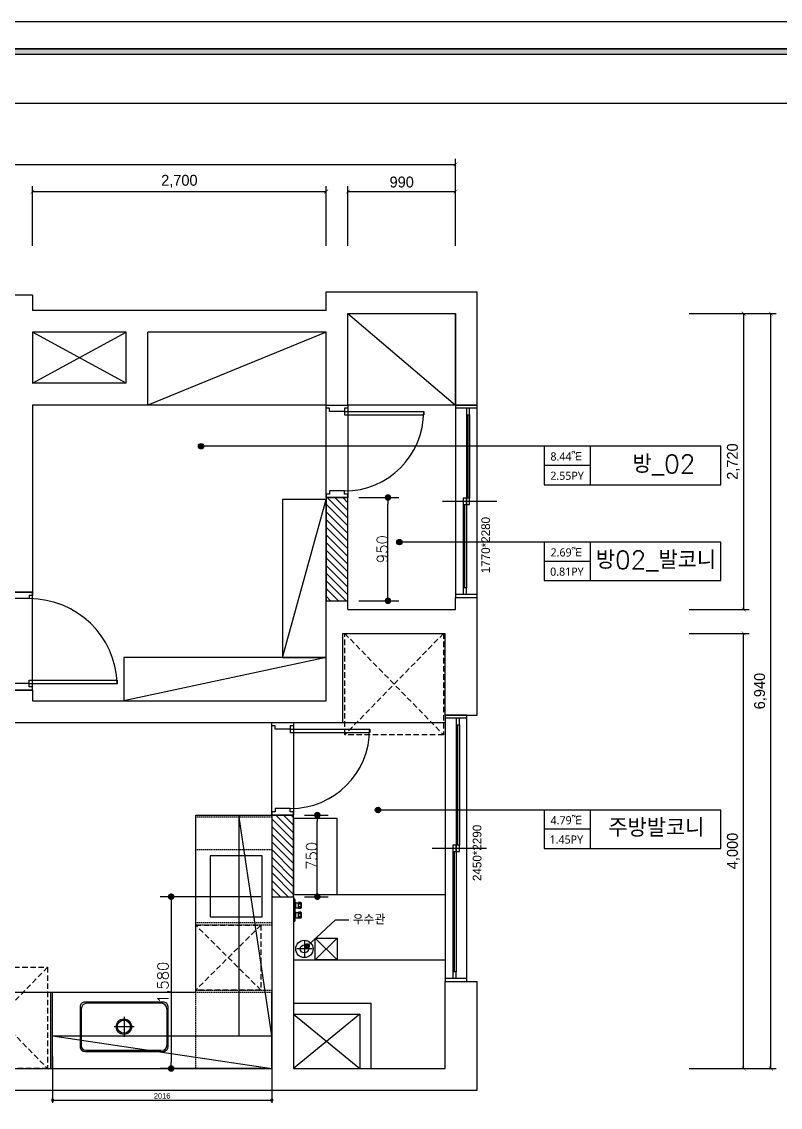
# Model space of a CAD drawing. Header units: inches. Extents: x 47110 to 276445, y 19043 to 183074.
# Drawn here: x 144534 to 151511, y 24413 to 34393 of the extents above; entities that cross this region are included whole.
import ezdxf
from ezdxf.enums import TextEntityAlignment as Align

# ---------------------------------------------------------------- set-up
doc = ezdxf.new("R2010")
doc.units = ezdxf.units.IN
doc.header["$LTSCALE"] = 50
doc.header["$MEASUREMENT"] = 0
doc.header["$PDSIZE"] = 700.071425
for name, pattern in [('CEN', [62, 60, -1, 0, -1]), ('DASHEDX2', [1.5, 1, -0.5]), ('HIDDEN', [0.375, 0.25, -0.125])]:
    doc.linetypes.add(name, pattern=pattern)
for name, color, linetype in [('0-ELC TEXT', 7, 'Continuous'), ('03-TEXT', 3, 'Continuous'), ('04_FUR', 6, 'Continuous'), ('06-FUR', 6, 'Continuous'), ('07-DIM', 1, 'Continuous'), ('08-HAT', 8, 'Continuous'), ('C-WALL1', 2, 'Continuous'), ('CEN', 1, 'CEN'), ('CO-FURB-DN', 9, 'Continuous'), ('F-SYM', 7, 'Continuous'), ('fin', 5, 'Continuous'), ('FORM(YOURNAME)-11', 1, 'Continuous'), ('Layer 1', 7, 'Continuous'), ('WAL NEW', 3, 'Continuous'), ('도면층2', 2, 'Continuous'), ('도면층4', 4, 'Continuous'), ('도면층5', 5, 'Continuous'), ('도면층8', 8, 'Continuous')]:
    doc.layers.add(name, color=color, linetype=linetype)
doc.styles.add('N 맑은고딕', font='malgun.ttf')
doc.styles.get("Standard").update_dxf_attribs({"font": 'txt.shx', "bigfont": 'whgtxt.shx'})
doc.styles.add('YOURNAME', font='@Microsoft JhengHei Light.ttf')
doc.styles.add('넥슨고딕', font='@Microsoft JhengHei Light.ttf')
doc.styles.add('마감재', font='stylu.ttf')
doc.styles.add('스타일1', font='H2GTRE.TTF')
doc.styles.add('코레일둥고', font='')
doc.styles.get('코레일둥고').set_extended_font_data('THE정고딕110')
doc.dimstyles.new('20', dxfattribs={"dimscale": 20, "dimtxt": 2.5, "dimasz": 2.5, "dimexe": 1.25, "dimexo": 2, "dimtad": 1, "dimdec": 0, "dimtxsty": '스타일1', "dimblk": 'DOTSMALL', "dimcen": 2.5, "dimclrd": 1, "dimclre": 1, "dimclrt": 7, "dimadec": 0, "dimazin": 0, "dimtfac": 1, "dimtdec": 0, "dimtix": 1, "dimtmove": 0, "dimatfit": 3, "dimldrblk": 'DOTSMALL', "dimfxl": 1.25, "dimarcsym": 0})
doc.dimstyles.get("Standard").update_dxf_attribs({"dimscale": 20, "dimtxt": 5, "dimasz": 3, "dimexe": 5, "dimexo": 5, "dimgap": 0.09, "dimtad": 1, "dimdec": 0, "dimzin": 0, "dimdsep": 46, "dimlunit": 6, "dimtxsty": 'Standard', "dimblk": 'DOT', "dimcen": 0.09, "dimadec": 0, "dimazin": 0, "dimtfac": 1, "dimtdec": 0, "dimtix": 1, "dimtofl": 0, "dimtmove": 0, "dimatfit": 3, "dimfxl": 1, "dimtolj": 1, "dimtzin": 0, "dimarcsym": 0})
doc.dimstyles.new('벽치수 Copy of DIM-50', dxfattribs={"dimscale": 50, "dimtxt": 2, "dimasz": 0.7, "dimexe": 1, "dimexo": 1, "dimgap": 0.7, "dimtad": 1, "dimdec": 0, "dimzin": 1, "dimdsep": 46, "dimlunit": 6, "dimtxsty": '마감재', "dimblk": 'ARCHTICK', "dimcen": -0.09, "dimclrd": 256, "dimclre": 256, "dimclrt": 3, "dimadec": 0, "dimazin": 0, "dimtfac": 1, "dimtdec": 0, "dimtix": 1, "dimtmove": 2, "dimatfit": 0, "dimldrblk": 'ARCHTICK', "dimfxl": 1, "dimtolj": 1, "dimtzin": 0, "dimarcsym": 0})
pattern_1 = [(315, (21093, 0), (35.35534, 35.35534), [])]

# ---------------------------------------------------------------- blocks, each defined once
blk = doc.blocks.new('FORM-PLAN')
at = {"layer": 'FORM(YOURNAME)-11'}
h = blk.add_hatch(color=256, dxfattribs=at)
h.dxf.hatch_style = 1
h.paths.add_polyline_path([(-71444, 55115), (10556, 55115), (10556, 54915), (-71444, 54915)])
h.paths.add_polyline_path([(-71444, -2085), (10556, -2085), (10556, -2285), (-71444, -2285)])
at = {"layer": 'Defpoints', "color": 158}
for points in [[(-71444, -2285), (10556, -2285), (10556, 55115), (-71444, 55115)], [(-69444, 53115), (-64, 53115), (-64, 1215), (-69444, 1215)]]:
    blk.add_lwpolyline(points, close=True, dxfattribs=at)
at = {"layer": 'FORM(YOURNAME)-11', "color": 250}
blk.add_lwpolyline([(-72444, -3285), (11556, -3285), (11556, 56115), (-72444, 56115)], close=True, dxfattribs=at)
at = {"layer": 'FORM(YOURNAME)-11'}
blk.add_lwpolyline([(-71444, 55115), (10556, 55115), (10556, 54915), (-71444, 54915)], close=True, dxfattribs=at)
at = {"layer": 'FORM(YOURNAME)-11', "color": 3, "style": 'YOURNAME'}
for tag, height, p in [('1', 450, (9905, 18188)), ('2', 450, (9905, 17544)), ('3', 450, (9905, 16257)), ('4', 450, (9905, 14326)), ('5', 515, (9905, 12009)), ('6', 515, (9905, 9757)), ('7', 515, (9905, 7504)), ('8', 515, (9905, 5252)), ('9', 515, (9905, 2999)), ('10', 515, (5655, 811)), ('11', 515, (9905, 747)), ('12', 515, (5655, -1441)), ('13', 515, (9905, -1441))]:
    blk.add_attdef(tag, text='', height=height, dxfattribs=at).set_placement(p, align=Align.MIDDLE_RIGHT)
blk = doc.blocks.new('_ArchTick')
at = {"color": 0, "linetype": 'ByBlock', "const_width": 0.15}
blk.add_lwpolyline([(-0.5, -0.5), (0.5, 0.5)], dxfattribs=at)
blk = doc.blocks.new('*D328')
at = {"layer": '07-DIM', "lineweight": -2, "transparency": 16777216}
for p, q in [((138214.2, 32331.2), (138214.2, 33131.2)), ((138214.2, 33081.2), (148524.2, 33081.2)), ((148524.2, 32331.2), (148524.2, 33131.2))]:
    blk.add_line(p, q, dxfattribs=at)
at = {"layer": 'Defpoints', "color": 0, "transparency": 16777216}
for p in [(148524.2, 33081.2), (138214.2, 32281.2), (148524.2, 32281.2)]:
    blk.add_point(p, dxfattribs=at)
at = {"layer": '07-DIM', "lineweight": -2, "transparency": 16777216, "xscale": 35, "yscale": 35, "zscale": 35, "rotation": 180}
blk.add_blockref('_ArchTick', (138214.2, 33081.2), dxfattribs=at)
at = {"layer": '07-DIM', "lineweight": -2, "transparency": 16777216, "xscale": 35, "yscale": 35, "zscale": 35}
blk.add_blockref('_ArchTick', (148524.2, 33081.2), dxfattribs=at)
at = {"layer": '07-DIM', "color": 3, "transparency": 16777216, "insert": (143369.2, 33175.5), "char_height": 100, "attachment_point": 5, "style": '마감재'}
blk.add_mtext('\\A1;10,310', dxfattribs=at)
blk = doc.blocks.new('*D329')
at = {"layer": '07-DIM', "lineweight": -2, "transparency": 16777216}
for p, q in [((144634.2, 32331.2), (144634.2, 32881.2)), ((147334.2, 32331.2), (147334.2, 32881.2)), ((144634.2, 32831.2), (147334.2, 32831.2))]:
    blk.add_line(p, q, dxfattribs=at)
at = {"layer": 'Defpoints', "color": 0, "transparency": 16777216}
for p in [(147334.2, 32831.2), (144634.2, 32281.2), (147334.2, 32281.2)]:
    blk.add_point(p, dxfattribs=at)
at = {"layer": '07-DIM', "lineweight": -2, "transparency": 16777216, "xscale": 35, "yscale": 35, "zscale": 35, "rotation": 180}
blk.add_blockref('_ArchTick', (144634.2, 32831.2), dxfattribs=at)
at = {"layer": '07-DIM', "lineweight": -2, "transparency": 16777216, "xscale": 35, "yscale": 35, "zscale": 35}
blk.add_blockref('_ArchTick', (147334.2, 32831.2), dxfattribs=at)
at = {"layer": '07-DIM', "color": 3, "transparency": 16777216, "insert": (145984.2, 32925.5), "char_height": 100, "attachment_point": 5, "style": '마감재'}
blk.add_mtext('\\A1;2,700', dxfattribs=at)
blk = doc.blocks.new('*D330')
at = {"layer": '07-DIM', "lineweight": -2, "transparency": 16777216}
for p, q in [((147534.2, 32331.2), (147534.2, 32881.2)), ((148524.2, 32331.2), (148524.2, 32881.2)), ((147534.2, 32831.2), (148524.2, 32831.2))]:
    blk.add_line(p, q, dxfattribs=at)
at = {"layer": 'Defpoints', "color": 0, "transparency": 16777216}
for p in [(148524.2, 32831.2), (147534.2, 32281.2), (148524.2, 32281.2)]:
    blk.add_point(p, dxfattribs=at)
at = {"layer": '07-DIM', "lineweight": -2, "transparency": 16777216, "xscale": 35, "yscale": 35, "zscale": 35, "rotation": 180}
blk.add_blockref('_ArchTick', (147534.2, 32831.2), dxfattribs=at)
at = {"layer": '07-DIM', "lineweight": -2, "transparency": 16777216, "xscale": 35, "yscale": 35, "zscale": 35}
blk.add_blockref('_ArchTick', (148524.2, 32831.2), dxfattribs=at)
at = {"layer": '07-DIM', "color": 3, "transparency": 16777216, "insert": (148029.2, 32918.2), "char_height": 100, "attachment_point": 5, "style": '마감재'}
blk.add_mtext('\\A1;990', dxfattribs=at)
blk = doc.blocks.new('*D333')
at = {"layer": '07-DIM', "lineweight": -2, "transparency": 16777216}
for p, q in [((150674.2, 31708.7), (151474.2, 31708.7)), ((151424.2, 24768.7), (151424.2, 31708.7)), ((150674.2, 24768.7), (151474.2, 24768.7))]:
    blk.add_line(p, q, dxfattribs=at)
at = {"layer": 'Defpoints', "color": 0, "transparency": 16777216}
for p in [(150624.2, 31708.7), (151424.2, 31708.7), (150624.2, 24768.7)]:
    blk.add_point(p, dxfattribs=at)
at = {"layer": '07-DIM', "lineweight": -2, "transparency": 16777216, "xscale": 35, "yscale": 35, "zscale": 35}
for p, rotation in [((151424.2, 31708.7), 90), ((151424.2, 24768.7), 270)]:
    blk.add_blockref('_ArchTick', p, dxfattribs=dict(at, rotation=rotation))
at = {"layer": '07-DIM', "color": 3, "transparency": 16777216, "insert": (151329.8, 28238.7), "char_height": 100, "attachment_point": 5, "rotation": 90, "style": '마감재'}
blk.add_mtext('\\A1;6,940', dxfattribs=at)
blk = doc.blocks.new('*D334')
at = {"layer": '07-DIM', "lineweight": -2, "transparency": 16777216}
for p, q in [((150674.2, 31708.7), (151224.2, 31708.7)), ((151174.2, 31708.7), (151174.2, 28988.7)), ((150674.2, 28988.7), (151224.2, 28988.7))]:
    blk.add_line(p, q, dxfattribs=at)
at = {"layer": 'Defpoints', "color": 0, "transparency": 16777216}
for p in [(150624.2, 31708.7), (150624.2, 28988.7), (151174.2, 28988.7)]:
    blk.add_point(p, dxfattribs=at)
at = {"layer": '07-DIM', "lineweight": -2, "transparency": 16777216, "xscale": 35, "yscale": 35, "zscale": 35}
for p, rotation in [((151174.2, 31708.7), 90), ((151174.2, 28988.7), 270)]:
    blk.add_blockref('_ArchTick', p, dxfattribs=dict(at, rotation=rotation))
at = {"layer": '07-DIM', "color": 3, "transparency": 16777216, "insert": (151079.8, 30348.7), "char_height": 100, "attachment_point": 5, "rotation": 90, "style": '마감재'}
blk.add_mtext('\\A1;2,720', dxfattribs=at)
blk = doc.blocks.new('*D335')
at = {"layer": '07-DIM', "lineweight": -2, "transparency": 16777216}
for p, q in [((150674.2, 28768.7), (151224.2, 28768.7)), ((151174.2, 24768.7), (151174.2, 28768.7)), ((150674.2, 24768.7), (151224.2, 24768.7))]:
    blk.add_line(p, q, dxfattribs=at)
at = {"layer": 'Defpoints', "color": 0, "transparency": 16777216}
for p in [(150624.2, 28768.7), (151174.2, 28768.7), (150624.2, 24768.7)]:
    blk.add_point(p, dxfattribs=at)
at = {"layer": '07-DIM', "lineweight": -2, "transparency": 16777216, "xscale": 35, "yscale": 35, "zscale": 35}
for p, rotation in [((151174.2, 28768.7), 90), ((151174.2, 24768.7), 270)]:
    blk.add_blockref('_ArchTick', p, dxfattribs=dict(at, rotation=rotation))
at = {"layer": '07-DIM', "color": 3, "transparency": 16777216, "insert": (151079.8, 26768.7), "char_height": 100, "attachment_point": 5, "rotation": 90, "style": '마감재'}
blk.add_mtext('\\A1;4,000', dxfattribs=at)
blk = doc.blocks.new('A$C004A4CAE')
at = {"layer": 'fin', "color": 6}
for p, q in [((0, 0), (0, 5)), ((200, 15), (10, 15)), ((36, 69), (36, 70)), ((84, 69), (36, 69)), ((51, 63), (36, 63)), ((51, 57), (36, 57)), ((51, 51), (36, 51)), ((36, 23), (36, 45)), ((84, 45), (36, 45)), ((82, 72), (38, 72)), ((82, 21), (38, 21)), ((43, 15), (43, 21)), ((84, 63), (69, 63)), ((84, 57), (69, 57)), ((84, 51), (69, 51)), ((77, 15), (77, 21)), ((84, 69), (84, 70)), ((84, 23), (84, 45)), ((126, 69), (126, 70)), ((174, 69), (126, 69)), ((141, 63), (126, 63)), ((141, 57), (126, 57)), ((141, 51), (126, 51)), ((174, 45), (126, 45)), ((126, 23), (126, 45)), ((172, 72), (128, 72)), ((172, 21), (128, 21)), ((133, 15), (133, 21)), ((174, 63), (159, 63)), ((174, 57), (159, 57)), ((174, 51), (159, 51)), ((167, 15), (167, 21)), ((174, 69), (174, 70)), ((174, 23), (174, 45)), ((210, 0), (210, 5))]:
    blk.add_line(p, q, dxfattribs=at)
for centre, radius, start, end in [((10, 5), 10, 90, 180), ((36, 66), 3, 90, 270), ((36, 60), 3, 90, 270), ((36, 54), 3, 90, 270), ((36, 48), 3, 90, 270), ((38, 70), 2, 90, 180), ((38, 23), 2, 180, 270), ((51, 66), 3, 90, 270), ((51, 60), 3, 90, 270), ((51, 54), 3, 90, 270), ((51, 48), 3, 90, 270), ((69, 66), 3, 270, 90), ((69, 60), 3, 270, 90), ((69, 54), 3, 270, 90), ((69, 48), 3, 270, 90), ((82, 70), 2, 0, 90), ((82, 23), 2, 270, 0), ((84, 66), 3, 270, 90), ((84, 60), 3, 270, 90), ((84, 54), 3, 270, 90), ((84, 48), 3, 270, 90), ((126, 66), 3, 90, 270), ((126, 60), 3, 90, 270), ((126, 54), 3, 90, 270), ((126, 48), 3, 90, 270), ((128, 70), 2, 90, 180), ((128, 23), 2, 180, 270), ((141, 66), 3, 90, 270), ((141, 60), 3, 90, 270), ((141, 54), 3, 90, 270), ((141, 48), 3, 90, 270), ((159, 66), 3, 270, 90), ((159, 60), 3, 270, 90), ((159, 54), 3, 270, 90), ((159, 48), 3, 270, 90), ((172, 70), 2, 0, 90), ((172, 23), 2, 270, 0), ((174, 66), 3, 270, 90), ((174, 60), 3, 270, 90), ((174, 54), 3, 270, 90), ((174, 48), 3, 270, 90), ((200, 5), 10, 0, 90)]:
    blk.add_arc(centre, radius, start, end, dxfattribs=at)
blk = doc.blocks.new('fffsere')
for p, q in [((61421.1, 27948.7), (62361.1, 27948.7)), ((60966.1, 25768.7), (62361.1, 25768.7))]:
    blk.add_line(p, q)
at = {"color": 8}
for p, q in [((61366.1, 25768.7), (61166.1, 25968.7)), ((61366.1, 25968.7), (61166.1, 25768.7))]:
    blk.add_line(p, q, dxfattribs=at)
blk.add_lwpolyline([(61366.1, 25768.7), (61166.1, 25768.7), (61166.1, 25968.7), (61366.1, 25968.7)], close=True, dxfattribs=at)
blk.add_circle((61066.1, 25868.7), 80, dxfattribs=at)
at = {"layer": 'C-WALL1'}
for p, q in [((61266.1, 30868.7), (61266.1, 31538.7)), ((61266.1, 28148.7), (61266.1, 29068.7))]:
    blk.add_line(p, q, dxfattribs=at)
at = {"layer": 'Layer 1'}
blk.add_circle((61066.1, 25868.7), 37.5, dxfattribs=at)
at = {"layer": '도면층2'}
for p, q in [((58566.1, 31878.7), (51946.1, 31878.7)), ((58566.1, 31878.7), (58566.1, 31738.7)), ((61266.1, 31908.7), (62656.1, 31908.7)), ((61266.1, 31738.7), (61266.1, 31908.7)), ((62656.1, 30868.7), (62656.1, 31908.7)), ((61266.1, 31738.7), (58566.1, 31738.7)), ((61466.1, 30868.7), (61466.1, 31708.7)), ((61466.1, 31708.7), (62456.1, 31708.7)), ((62456.1, 30868.7), (62456.1, 31708.7)), ((59426.1, 31538.7), (58566.1, 31538.7)), ((58566.1, 31538.7), (58566.1, 31068.7)), ((59426.1, 31068.7), (59426.1, 31538.7)), ((59626.1, 30868.7), (59626.1, 31538.7)), ((61266.1, 31538.7), (59626.1, 31538.7)), ((59426.1, 31068.7), (58566.1, 31068.7)), ((59626.1, 30868.7), (58566.1, 30868.7)), ((58566.1, 30868.7), (58566.1, 29148.7)), ((62456.1, 30868.7), (62656.1, 30868.7)), ((58566.1, 29148.7), (58366.1, 29148.7)), ((61466.1, 28988.7), (61466.1, 29068.7)), ((62456.1, 28988.7), (62456.1, 29098.7)), ((62456.1, 29098.7), (62656.1, 29098.7)), ((62656.1, 28018.7), (62656.1, 29098.7)), ((61466.1, 28988.7), (62456.1, 28988.7)), ((61421.1, 27948.7), (61421.1, 28768.7)), ((61421.1, 28768.7), (62361.1, 28768.7)), ((62361.1, 28018.7), (62361.1, 28768.7)), ((58566.1, 28248.7), (58366.1, 28248.7)), ((58566.1, 28248.7), (58566.1, 28148.7)), ((58566.1, 28148.7), (61266.1, 28148.7)), ((58366.1, 27948.7), (61421.1, 27948.7)), ((62361.1, 28018.7), (62656.1, 28018.7)), ((62361.1, 28018.7), (62561.1, 28018.7)), ((60766.1, 26348.7), (60766.1, 24768.7)), ((60766.1, 26348.7), (60966.1, 26348.7)), ((60966.1, 26348.7), (60966.1, 24768.7)), ((62361.1, 25568.7), (62656.1, 25568.7)), ((62361.1, 24768.7), (62361.1, 25568.7)), ((62361.1, 25568.7), (62561.1, 25568.7)), ((62656.1, 24568.7), (62656.1, 25568.7)), ((60966.1, 25368.7), (61676.1, 25368.7)), ((61676.1, 25368.7), (61676.1, 24768.7)), ((60966.1, 25268.7), (61576.1, 25268.7)), ((61576.1, 25268.7), (61576.1, 24768.7)), ((57706.1, 24768.7), (60766.1, 24768.7)), ((60966.1, 24768.7), (62361.1, 24768.7)), ((57936.1, 24568.7), (62656.1, 24568.7))]:
    blk.add_line(p, q, dxfattribs=at)
at = {"layer": '도면층4'}
for p, q in [((62656.1, 30868.7), (62456.1, 30868.7)), ((62456.1, 30868.7), (62456.1, 29098.7)), ((62656.1, 30838.7), (62456.1, 30838.7)), ((62656.1, 29098.7), (62656.1, 30868.7)), ((62571.1, 30013.7), (62571.1, 30778.7)), ((62336.1, 29983.7), (62836.1, 29983.7)), ((62541.1, 29188.7), (62541.1, 29953.7)), ((58566.1, 29148.7), (58366.1, 29148.7)), ((58566.1, 28248.7), (58566.1, 29148.7)), ((62456.1, 29128.7), (62656.1, 29128.7)), ((62456.1, 29098.7), (62656.1, 29098.7)), ((58366.1, 28248.7), (58566.1, 28248.7)), ((58566.1, 28248.7), (58366.1, 28248.7)), ((58536.1, 28338.7), (59345.5, 28338.7)), ((58536.1, 28308.7), (58536.1, 28338.7)), ((58536.1, 28308.7), (59346.1, 28308.7)), ((59346.1, 28308.7), (59346.1, 28338.7)), ((62561.1, 28018.7), (62361.1, 28018.7)), ((62361.1, 28018.7), (62361.1, 25568.7)), ((62561.1, 27988.7), (62361.1, 27988.7)), ((62561.1, 25568.7), (62561.1, 28018.7)), ((62476.1, 26823.7), (62476.1, 27928.7)), ((62241.1, 26793.7), (62741.1, 26793.7)), ((62446.1, 25658.7), (62446.1, 26763.7)), ((62361.1, 25598.7), (62561.1, 25598.7)), ((62361.1, 25568.7), (62561.1, 25568.7))]:
    blk.add_line(p, q, dxfattribs=at)
for points in [[(62556.1, 30778.7), (62586.1, 30778.7), (62586.1, 30838.7), (62556.1, 30838.7)], [(62526.1, 29953.7), (62556.1, 29953.7), (62556.1, 30013.7), (62526.1, 30013.7)], [(62556.1, 29953.7), (62586.1, 29953.7), (62586.1, 30013.7), (62556.1, 30013.7)], [(62526.1, 29128.7), (62556.1, 29128.7), (62556.1, 29188.7), (62526.1, 29188.7)], [(62461.1, 27928.7), (62491.1, 27928.7), (62491.1, 27988.7), (62461.1, 27988.7)], [(62431.1, 26763.7), (62461.1, 26763.7), (62461.1, 26823.7), (62431.1, 26823.7)], [(62461.1, 26763.7), (62491.1, 26763.7), (62491.1, 26823.7), (62461.1, 26823.7)], [(62431.1, 25598.7), (62461.1, 25598.7), (62461.1, 25658.7), (62431.1, 25658.7)]]:
    blk.add_lwpolyline(points, close=True, dxfattribs=at)
for points in [[(58566.1, 29148.7), (58566.1, 29118.7), (58536.1, 29118.7), (58536.1, 29088.7), (58396.1, 29088.7), (58396.1, 29118.7), (58366.1, 29118.7), (58366.1, 29148.7), (58566.1, 29148.7)], [(58566.1, 28248.7), (58566.1, 28278.7), (58536.1, 28278.7), (58536.1, 28308.7), (58396.1, 28308.7), (58396.1, 28278.7), (58366.1, 28278.7), (58366.1, 28248.7), (58566.1, 28248.7)], [(61092.6, 25895.1), (61351.9, 26137.2), (61474.9, 26137.2)]]:
    blk.add_lwpolyline(points, dxfattribs=at)
at = {"layer": '도면층4', "const_width": 25}
blk.add_lwpolyline([(61105.1, 25895.1, -1), (61080.1, 25895.1, -1)], format="xyb", close=True, dxfattribs=at)
at = {"layer": '도면층5'}
for p, q in [((62556.1, 30778.7), (62556.1, 30013.7)), ((62586.1, 30778.7), (62586.1, 30013.7)), ((62526.1, 29953.7), (62526.1, 29188.7)), ((62556.1, 29953.7), (62556.1, 29188.7)), ((62461.1, 27928.7), (62461.1, 26823.7)), ((62491.1, 27928.7), (62491.1, 26823.7)), ((62431.1, 26763.7), (62431.1, 25658.7)), ((62461.1, 26763.7), (62461.1, 25658.7)), ((61136.1, 25868.7), (60996.1, 25868.7)), ((61066.1, 25938.7), (61066.1, 25798.7))]:
    blk.add_line(p, q, dxfattribs=at)
blk.add_arc((58536.1, 28278.7), 810, 2.12255, 90, dxfattribs=at)
at = {"layer": '도면층8'}
for p, q in [((58566.1, 31068.7), (59426.1, 31538.7)), ((59426.1, 31068.7), (58566.1, 31538.7)), ((60966.1, 25268.7), (61576.1, 24768.7)), ((61576.1, 25268.7), (60966.1, 24768.7))]:
    blk.add_line(p, q, dxfattribs=at)
at = {"rotation": 270}
blk.add_blockref('A$C004A4CAE', (60966.1, 26329.6), dxfattribs=at)
at = {"layer": '06-FUR', "color": 7, "linetype": 'DASHEDX2', "style": 'N 맑은고딕'}
blk.add_text('우수관', height=80, dxfattribs=at).set_placement((61509.6, 26101.8))
at = {"layer": '도면층4', "style": '코레일둥고'}
for s, p in [('1770*2280', (62773.1, 29322.1)), ('2450*2290', (62694.1, 26492.5))]:
    blk.add_text(s, height=80, rotation=90, dxfattribs=at).set_placement(p)
blk = doc.blocks.new('FFFF')
at = {"layer": 'WAL NEW'}
h = blk.add_hatch(dxfattribs=at)
h.set_pattern_fill('_USER', color=256, scale=50, angle=-45, pattern_type=0)
h.set_pattern_definition(pattern_1)
h.paths.add_polyline_path([(82766.1, 29068.7), (82966.1, 29068.7), (82966.1, 30018.7), (82766.1, 30018.7)])
h = blk.add_hatch(dxfattribs=at)
h.set_pattern_fill('_USER', color=256, scale=50, angle=-45, pattern_type=0)
h.set_pattern_definition(pattern_1)
h.paths.add_polyline_path([(82266.1, 27098.7), (82466.1, 27098.7), (82466.1, 26348.7), (82266.1, 26348.7)])
h.paths.add_polyline_path([(73646.1, 24008.7), (73646.1, 24208.7), (74646.1, 24208.7), (74646.1, 24008.7)])
h.paths.add_polyline_path([(74466.1, 28163.7), (74646.1, 28163.7), (74646.1, 27963.7), (74466.1, 27963.7)])
at = {"layer": '04_FUR', "color": 8}
blk.add_lwpolyline([(82179.1, 26163.7), (82179.1, 26723.7), (81699.1, 26723.7), (81699.1, 26163.7)], close=True, dxfattribs=at)
at = {"layer": '06-FUR', "color": 8}
for p, q in [((82966.1, 31708.7), (83956.1, 30868.7)), ((82766.1, 31538.7), (81126.1, 30868.7)), ((82766.1, 30868.7), (81126.1, 30868.7)), ((82366.1, 28548.7), (82766.1, 29998.7)), ((82766.1, 28548.7), (80906.1, 28148.7)), ((82466.1, 26368.7), (83861.1, 26368.7)), ((82466.1, 25768.7), (83861.1, 25768.7)), ((80514.1, 25317.3), (80514.1, 24977.7)), ((81302, 25317.3), (81302, 24977.7)), ((80555, 24936.7), (81250.8, 24936.7))]:
    blk.add_line(p, q, dxfattribs=at)
at = {"layer": '06-FUR', "color": 8, "linetype": 'DASHEDX2'}
for p, q in [((82937.1, 28768.7), (83845.1, 27836.7)), ((83845.1, 28768.7), (82937.1, 27836.7)), ((82166.1, 25489.7), (81566.1, 26087.7)), ((82166.1, 26087.7), (81566.1, 25489.7)), ((79296.1, 25700.7), (80204.1, 24768.7)), ((80204.1, 25700.7), (79296.1, 24768.7))]:
    blk.add_line(p, q, dxfattribs=at)
at = {"layer": '06-FUR', "color": 8, "linetype": 'HIDDEN'}
for p, q in [((82266.1, 27078.7), (81566.1, 27078.7)), ((82266.1, 26778.7), (81566.1, 26778.7)), ((82266.1, 26108.7), (81566.1, 26108.7)), ((81566.1, 26088.7), (82266.1, 26088.7)), ((81566.1, 25488.7), (82266.1, 25488.7)), ((81566.1, 24768.7), (81566.1, 25468.7)), ((82266.1, 25468.7), (81566.1, 25468.7))]:
    blk.add_line(p, q, dxfattribs=at)
at = {"layer": '06-FUR', "color": 8}
for points in [[(83956.1, 30868.7), (82966.1, 30868.7), (82966.1, 31708.7), (83956.1, 31708.7)], [(82366.1, 28548.7), (82766.1, 28548.7), (82766.1, 29998.7), (82366.1, 29998.7)], [(80904, 28548.7), (80906.1, 28148.7), (82766.1, 28148.7), (82766.1, 28548.7)], [(82466.1, 26368.7), (82866.1, 26368.7), (82866.1, 27068.7), (82466.1, 27068.7)], [(80230.1, 24768.7), (80250.1, 24768.7), (80250.1, 25468.7), (80230.1, 25468.7)]]:
    blk.add_lwpolyline(points, close=True, dxfattribs=at)
at = {"layer": '06-FUR', "color": 8, "linetype": 'DASHEDX2'}
for points in [[(83845.1, 27836.7), (82937.1, 27836.7), (82937.1, 28768.7), (83845.1, 28768.7)], [(82166.1, 26087.7), (82166.1, 25489.7), (81566.1, 25489.7), (81566.1, 26087.7)], [(80204.1, 24768.7), (79296.1, 24768.7), (79296.1, 25700.7), (80204.1, 25700.7)]]:
    blk.add_lwpolyline(points, close=True, dxfattribs=at)
at = {"layer": '06-FUR', "color": 8}
for points in [[(80250.1, 25068.7), (81966.1, 25068.7), (81966.1, 27098.7)], [(81566.1, 25468.7), (81566.1, 27098.7), (82266.1, 27098.7), (82266.1, 25468.7)], [(81966.1, 25068.7), (82266.1, 25068.7), (81966.1, 27078.7)], [(81566.1, 25468.7), (79256.1, 25468.7), (79256.1, 24768.7), (82266.1, 24768.7), (82266.1, 25468.7)], [(80250.1, 25068.7), (82266.1, 24768.7)]]:
    blk.add_lwpolyline(points, dxfattribs=at)
blk.add_lwpolyline([(81269.2, 25378.7), (80547, 25378.7, 0.414214), (80503.9, 25335.6), (80503.9, 24969.6, 0.414214), (80547, 24926.5), (81269.2, 24926.5, 0.414214), (81312.2, 24969.6), (81312.2, 25335.6, 0.414214)], format="xyb", close=True, dxfattribs=at)
for centre, start, end in [((80555, 24977.7), 180, 270), ((81261.1, 24977.7), 270, 0)]:
    blk.add_arc(centre, 40.9, start, end, dxfattribs=at)
at = {"layer": 'CO-FURB-DN', "color": 8}
for p, q in [((81250.8, 25368.4), (80565.3, 25368.4)), ((81000.8, 25152.6), (80815.3, 25152.6)), ((80908.1, 25245.4), (80908.1, 25059.8))]:
    blk.add_line(p, q, dxfattribs=at)
for radius in [70.6, 60.4]:
    blk.add_circle((80906, 25153.6), radius, dxfattribs=at)
for centre, start, end in [((80565.3, 25317.3), 90, 180), ((81250.8, 25317.3), 0, 90)]:
    blk.add_arc(centre, 51.1, start, end, dxfattribs=at)
at = {"layer": 'WAL NEW'}
for points in [[(82766.1, 29068.7), (82966.1, 29068.7), (82966.1, 30018.7), (82766.1, 30018.7)], [(82266.1, 26348.7), (82466.1, 26348.7), (82466.1, 27098.7), (82266.1, 27098.7)]]:
    blk.add_lwpolyline(points, close=True, dxfattribs=at)
at = {"layer": '도면층4'}
for p, q in [((82766.1, 30018.7), (82766.1, 30868.7)), ((82966.1, 30868.7), (82966.1, 30018.7)), ((82933.6, 30808.7), (83664.2, 30808.7)), ((82936.1, 30808.7), (82936.1, 30778.7)), ((82936.1, 30778.7), (83666.1, 30778.7)), ((83664.2, 30808.7), (83664.2, 30778.7)), ((82966.1, 30018.7), (82766.1, 30018.7)), ((82266.1, 27098.7), (82266.1, 27948.7)), ((82466.1, 27948.7), (82466.1, 27098.7)), ((82436.1, 27888.7), (83166.6, 27888.7)), ((82436.1, 27888.7), (82436.1, 27858.7)), ((82436.1, 27858.7), (83166.1, 27858.7)), ((83166.6, 27888.7), (83166.6, 27858.7)), ((82466.1, 27098.7), (82266.1, 27098.7))]:
    blk.add_line(p, q, dxfattribs=at)
for points in [[(82966.1, 30868.7), (82966.1, 30838.7), (82936.1, 30838.7), (82936.1, 30808.7), (82796.1, 30808.7), (82796.1, 30838.7), (82766.1, 30838.7), (82766.1, 30868.7), (82966.1, 30868.7)], [(82966.1, 30018.7), (82966.1, 30048.7), (82936.1, 30048.7), (82936.1, 30078.7), (82796.1, 30078.7), (82796.1, 30048.7), (82766.1, 30048.7), (82766.1, 30018.7), (82966.1, 30018.7)], [(82466.1, 27948.7), (82466.1, 27918.7), (82436.1, 27918.7), (82436.1, 27888.7), (82296.1, 27888.7), (82296.1, 27918.7), (82266.1, 27918.7), (82266.1, 27948.7), (82466.1, 27948.7)], [(82466.1, 27098.7), (82466.1, 27128.7), (82436.1, 27128.7), (82436.1, 27158.7), (82296.1, 27158.7), (82296.1, 27128.7), (82266.1, 27128.7), (82266.1, 27098.7), (82466.1, 27098.7)]]:
    blk.add_lwpolyline(points, dxfattribs=at)
at = {"layer": '도면층5'}
for centre in [(82933.6, 30808.7), (82436.1, 27888.7)]:
    blk.add_arc(centre, 730, 270, 0, dxfattribs=at)
blk.add_blockref('fffsere', (21500, 0))
blk = doc.blocks.new('_DOTSMALL')
at = {"color": 0, "linetype": 'ByBlock', "const_width": 0.5}
blk.add_lwpolyline([(-0.0625, 0, 1), (0.0625, 0, 1)], format="xyb", close=True, dxfattribs=at)
blk = doc.blocks.new('*D341')
at = {"layer": '08-HAT', "color": 1, "lineweight": -2, "transparency": 16777216}
for p, q in [((144818.2, 24878.7), (144818.2, 24453.6)), ((146834.2, 24878.7), (146834.2, 24453.6)), ((144818.2, 24478.6), (146834.2, 24478.6))]:
    blk.add_line(p, q, dxfattribs=at)
at = {"layer": 'Defpoints', "color": 0, "transparency": 16777216}
for p in [(144818.2, 24918.7), (146834.2, 24918.7), (146834.2, 24478.6)]:
    blk.add_point(p, dxfattribs=at)
at = {"layer": '08-HAT', "color": 1, "lineweight": -2, "transparency": 16777216, "xscale": 50, "yscale": 50, "zscale": 50, "rotation": 180}
blk.add_blockref('_DOTSMALL', (144818.2, 24478.6), dxfattribs=at)
at = {"layer": '08-HAT', "color": 1, "lineweight": -2, "transparency": 16777216, "xscale": 50, "yscale": 50, "zscale": 50}
blk.add_blockref('_DOTSMALL', (146834.2, 24478.6), dxfattribs=at)
at = {"layer": '08-HAT', "color": 7, "transparency": 16777216, "insert": (145826.2, 24517.2), "char_height": 50, "attachment_point": 5, "style": '스타일1'}
blk.add_mtext('2016', dxfattribs=at)
blk = doc.blocks.new('_Dot')
at = {"color": 0, "linetype": 'ByBlock', "lineweight": -2}
blk.add_line((-0.5, 0), (-1, 0), dxfattribs=at)
at = {"color": 0, "linetype": 'ByBlock', "const_width": 0.5}
blk.add_lwpolyline([(-0.25, 0, 1), (0.25, 0, 1)], format="xyb", close=True, dxfattribs=at)
blk = doc.blocks.new('*D347')
at = {"layer": 'CEN', "color": 0, "lineweight": -2, "transparency": 16777216}
for p, q in [((147134.2, 27098.7), (147353.2, 27098.7)), ((147253.2, 26408.7), (147253.2, 27038.7)), ((147134.2, 26348.7), (147353.2, 26348.7))]:
    blk.add_line(p, q, dxfattribs=at)
at = {"layer": 'Defpoints', "color": 0, "transparency": 16777216}
for p in [(147034.2, 27098.7), (147253.2, 27098.7), (147034.2, 26348.7)]:
    blk.add_point(p, dxfattribs=at)
at = {"layer": 'CEN', "color": 0, "lineweight": -2, "transparency": 16777216, "xscale": 60, "yscale": 60, "zscale": 60}
for p, rotation in [((147253.2, 27098.7), 90), ((147253.2, 26348.7), 270)]:
    blk.add_blockref('_Dot', p, dxfattribs=dict(at, rotation=rotation))
at = {"layer": 'CEN', "color": 0, "transparency": 16777216, "insert": (147201.4, 26723.7), "char_height": 100, "attachment_point": 5, "rotation": 90}
blk.add_mtext('\\A1;750', dxfattribs=at)
blk = doc.blocks.new('*D348')
at = {"layer": 'CEN', "color": 0, "lineweight": -2, "transparency": 16777216}
for p, q in [((147634.2, 30018.7), (148002.8, 30018.7)), ((147902.8, 29128.7), (147902.8, 29958.7)), ((147634.2, 29068.7), (148002.8, 29068.7))]:
    blk.add_line(p, q, dxfattribs=at)
at = {"layer": 'Defpoints', "color": 0, "transparency": 16777216}
for p in [(147534.2, 30018.7), (147902.8, 30018.7), (147534.2, 29068.7)]:
    blk.add_point(p, dxfattribs=at)
at = {"layer": 'CEN', "color": 0, "lineweight": -2, "transparency": 16777216, "xscale": 60, "yscale": 60, "zscale": 60}
for p, rotation in [((147902.8, 30018.7), 90), ((147902.8, 29068.7), 270)]:
    blk.add_blockref('_Dot', p, dxfattribs=dict(at, rotation=rotation))
at = {"layer": 'CEN', "color": 0, "transparency": 16777216, "insert": (147851, 29543.7), "char_height": 100, "attachment_point": 5, "rotation": 90}
blk.add_mtext('\\A1;950', dxfattribs=at)
blk = doc.blocks.new('*D352')
at = {"layer": 'CEN', "color": 0, "lineweight": -2, "transparency": 16777216}
for p, q in [((146734.2, 26348.7), (145808.6, 26348.7)), ((145908.6, 26288.7), (145908.6, 24828.7)), ((146734.2, 24768.7), (145808.6, 24768.7))]:
    blk.add_line(p, q, dxfattribs=at)
at = {"layer": 'Defpoints', "color": 0, "transparency": 16777216}
for p in [(146834.2, 26348.7), (145908.6, 24768.7), (146834.2, 24768.7)]:
    blk.add_point(p, dxfattribs=at)
at = {"layer": 'CEN', "color": 0, "lineweight": -2, "transparency": 16777216, "xscale": 60, "yscale": 60, "zscale": 60}
for p, rotation in [((145908.6, 26348.7), 90), ((145908.6, 24768.7), 270)]:
    blk.add_blockref('_Dot', p, dxfattribs=dict(at, rotation=rotation))
at = {"layer": 'CEN', "color": 0, "transparency": 16777216, "insert": (145848.5, 25558.7), "char_height": 100, "attachment_point": 5, "rotation": 90}
blk.add_mtext('\\A1;1,580', dxfattribs=at)

msp = doc.modelspace()

# ---------------------------------------------------------------- hatches: boundary and pattern name
at = {"layer": '0-ELC TEXT'}
h = msp.add_hatch(color=256, dxfattribs=at)
h.dxf.hatch_style = 1
edge = h.paths.add_edge_path()
edge.add_arc((146183.8500515, 30490), 25, 0, 360)
h = msp.add_hatch(color=256, dxfattribs=at)
h.dxf.hatch_style = 1
edge = h.paths.add_edge_path()
edge.add_arc((148008.8500515, 29608), 25, 0, 360)
h = msp.add_hatch(color=256, dxfattribs=at)
h.dxf.hatch_style = 1
edge = h.paths.add_edge_path()
edge.add_arc((147811.3500515, 27145.4804799), 25, 0, 360)

# ---------------------------------------------------------------- linework, layer by layer
for p, q in [((149339.9075774, 30490), (146183.8500515, 30490)), ((149764.5995794, 30136.2409149), (149764.5995794, 30490)), ((149764.5995794, 30313.1204574), (149339.9075774, 30313.1204574)), ((149339.9075774, 29608), (148008.8500515, 29608)), ((149764.5995794, 29254.2409149), (149764.5995794, 29608)), ((149764.5995794, 29431.1204574), (149339.9075774, 29431.1204574)), ((149339.9075774, 27145.4804799), (147811.3500515, 27145.4804799)), ((149764.5995794, 26791.7213948), (149764.5995794, 27145.4804799)), ((149764.5995794, 26968.6009373), (149339.9075774, 26968.6009373))]:
    msp.add_line(p, q, dxfattribs=at)
msp.add_lwpolyline([(150964.5995794, 27145.4804799), (149339.9075774, 27145.4804799), (149339.9075774, 26791.7213948), (150964.5995794, 26791.7213948)], close=True, dxfattribs=at)
for centre in [(146183.8500515, 30490), (148008.8500515, 29608), (147811.3500515, 27145.4804799)]:
    msp.add_circle(centre, 25, dxfattribs=at)
at = {"layer": '03-TEXT'}
for points in [[(150964.5995794, 30490), (149339.9075774, 30490), (149339.9075774, 30136.2409149), (150964.5995794, 30136.2409149)], [(150964.5995794, 29608), (149339.9075774, 29608), (149339.9075774, 29254.2409149), (150964.5995794, 29254.2409149)]]:
    msp.add_lwpolyline(points, close=True, dxfattribs=at)

# ---------------------------------------------------------------- block references
msp.add_blockref('FFFF', (64568.1303362, 0), dxfattribs=at)
at = {"layer": 'F-SYM', "xscale": 0.2500000000000001, "yscale": 0.2500000000000001, "zscale": 0.2500000000000001}
msp.add_blockref('FORM-PLAN', (151666.3486319, 20363.7620237), dxfattribs=at)

# ---------------------------------------------------------------- texts
at = {"layer": '03-TEXT', "style": '넥슨고딕'}
for s, p in [('8.44㎡', (149545.0588195, 30358.2058577)), ('2.55PY', (149550.1866514, 30181.3263151)), ('2.69㎡', (149546.4403985, 29476.2058577)), ('0.81PY', (149548.5090198, 29299.3263151)), ('4.79㎡', (149546.5390827, 27013.6863376)), ('1.45PY', (149543.0813882, 26836.806795))]:
    msp.add_text(s, height=75, dxfattribs=at).set_placement(p, align=Align.CENTER)
at = {"layer": '03-TEXT'}
for s, p in [('방_02', (150440.6395143, 30243.6998816)), ('방02_발코니', (150368.1811809, 29361.6998816)), ('주방발코니', (150371.3709957, 26899.1803615))]:
    msp.add_text(s, height=166.66666667, dxfattribs=at).set_placement(p, align=Align.CENTER)

# ---------------------------------------------------------------- dimensions: what is measured, and where the dimension line sits
at = {"layer": '07-DIM'}
for base, p1, p2, angle, picture, middle in [((148524.1899062, 33081.1753044), (138214.1899062, 32281.1753044), (148524.1899062, 32281.1753044), 0, '*D328', (143369.1899062, 33175.545729)), ((147334.1899062, 32831.1753044), (144634.1899062, 32281.1753044), (147334.1899062, 32281.1753044), 0, '*D329', (145984.1899062, 32925.545729)), ((148524.1899062, 32831.1753044), (147534.1899062, 32281.1753044), (148524.1899062, 32281.1753044), 0, '*D330', (148029.1899062, 32918.1884816)), ((151424.1899062, 31708.6753044), (150624.1899062, 24768.6753044), (150624.1899062, 31708.6753044), 90, '*D333', (151329.8194816, 28238.6753044)), ((151174.1899062, 28988.6753044), (150624.1899062, 31708.6753044), (150624.1899062, 28988.6753044), 90, '*D334', (151079.8194816, 30348.6753044)), ((151174.1899062, 28768.6753044), (150624.1899062, 24768.6753044), (150624.1899062, 28768.6753044), 90, '*D335', (151079.8194816, 26768.6753044))]:
    dim = msp.add_linear_dim(base=base, p1=p1, p2=p2, angle=angle, dimstyle='벽치수 Copy of DIM-50', dxfattribs=at)
    dim.commit()
    dim.dimension.update_dxf_attribs({"geometry": picture, "text_midpoint": middle})
at = {"layer": '08-HAT'}
dim = msp.add_linear_dim(base=(146834.1899062, 24478.5612019), p1=(144818.1899062, 24918.6753044), p2=(146834.1899062, 24918.6753044), angle=0, dimstyle='20', override={"dimarcsym": 2}, dxfattribs=at)
dim.commit()
dim.dimension.update_dxf_attribs({"geometry": '*D341', "text_midpoint": (145826.1899062, 24517.2076987)})
at = {"layer": 'CEN'}
for base, p1, p2, picture, middle in [((147902.8482698, 30018.6753044), (147534.1899062, 29068.6753044), (147534.1899062, 30018.6753044), '*D348', (147851.0482698, 29543.6753044)), ((147253.2392167, 27098.6753044), (147034.1899062, 26348.6753044), (147034.1899062, 27098.6753044), '*D347', (147201.4392167, 26723.6753044)), ((145908.5943677, 24768.6753044), (146834.1899062, 26348.6753044), (146834.1899062, 24768.6753044), '*D352', (145848.4610344, 25558.6753044))]:
    dim = msp.add_linear_dim(base=base, p1=p1, p2=p2, angle=90, dimstyle='Standard', dxfattribs=at)
    dim.commit()
    dim.dimension.update_dxf_attribs({"geometry": picture, "text_midpoint": middle})

doc.saveas('drawing.dxf')
